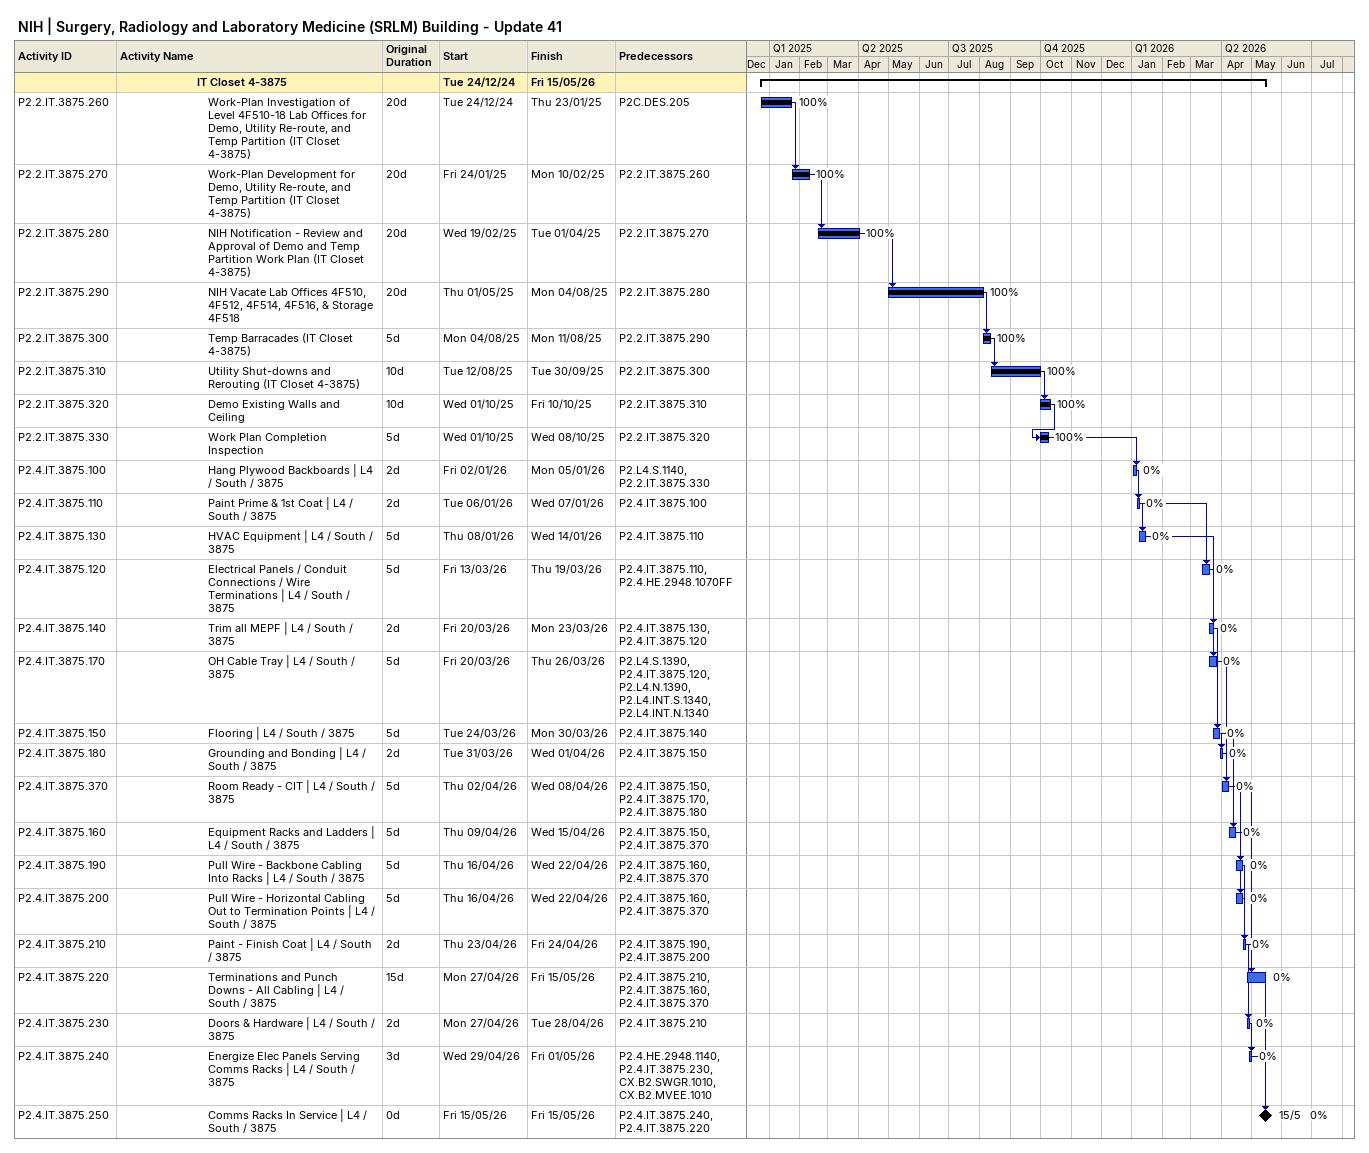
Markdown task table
NIH | Surgery, Radiology and Laboratory Medicine (SRLM) Building - Update 41

| ID | Level | Task | Original duration | Start | Finish | Predecessors | % complete |
|---|---|---|---|---|---|---|---|
|  | 8 | **IT Closet 4-3875** |  | 2024-12-24 | 2026-05-15 |  |  |
| P2.2.IT.3875.260 | 9 | Work-Plan Investigation of Level 4F510-18 Lab Offices for Demo, Utility Re-route, and Temp Partition (IT Closet 4-3875) | 20d | 2024-12-24 | 2025-01-23 | P2C.DES.205 | 100 |
| P2.2.IT.3875.270 | 9 | Work-Plan Development for Demo, Utility Re-route, and Temp Partition (IT Closet 4-3875) | 20d | 2025-01-24 | 2025-02-10 | P2.2.IT.3875.260 | 100 |
| P2.2.IT.3875.280 | 9 | NIH Notification - Review and Approval of Demo and Temp Partition Work Plan (IT Closet 4-3875) | 20d | 2025-02-19 | 2025-04-01 | P2.2.IT.3875.270 | 100 |
| P2.2.IT.3875.290 | 9 | NIH Vacate Lab Offices 4F510, 4F512, 4F514, 4F516, & Storage 4F518 | 20d | 2025-05-01 | 2025-08-04 | P2.2.IT.3875.280 | 100 |
| P2.2.IT.3875.300 | 9 | Temp Barracades (IT Closet 4-3875) | 5d | 2025-08-04 | 2025-08-11 | P2.2.IT.3875.290 | 100 |
| P2.2.IT.3875.310 | 9 | Utility Shut-downs and Rerouting (IT Closet 4-3875) | 10d | 2025-08-12 | 2025-09-30 | P2.2.IT.3875.300 | 100 |
| P2.2.IT.3875.320 | 9 | Demo Existing Walls and Ceiling | 10d | 2025-10-01 | 2025-10-10 | P2.2.IT.3875.310 | 100 |
| P2.2.IT.3875.330 | 9 | Work Plan Completion Inspection | 5d | 2025-10-01 | 2025-10-08 | P2.2.IT.3875.320 | 100 |
| P2.4.IT.3875.100 | 9 | Hang Plywood Backboards \| L4 / South / 3875 | 2d | 2026-01-02 | 2026-01-05 | P2.L4.S.1140, P2.2.IT.3875.330 | 0 |
| P2.4.IT.3875.110 | 9 | Paint Prime & 1st Coat \| L4 / South / 3875 | 2d | 2026-01-06 | 2026-01-07 | P2.4.IT.3875.100 | 0 |
| P2.4.IT.3875.130 | 9 | HVAC Equipment \| L4 / South / 3875 | 5d | 2026-01-08 | 2026-01-14 | P2.4.IT.3875.110 | 0 |
| P2.4.IT.3875.120 | 9 | Electrical Panels / Conduit Connections / Wire Terminations \| L4 / South / 3875 | 5d | 2026-03-13 | 2026-03-19 | P2.4.IT.3875.110, P2.4.HE.2948.1070FF | 0 |
| P2.4.IT.3875.140 | 9 | Trim all MEPF \| L4 / South / 3875 | 2d | 2026-03-20 | 2026-03-23 | P2.4.IT.3875.130, P2.4.IT.3875.120 | 0 |
| P2.4.IT.3875.170 | 9 | OH Cable Tray \| L4 / South / 3875 | 5d | 2026-03-20 | 2026-03-26 | P2.L4.S.1390, P2.4.IT.3875.120, P2.L4.N.1390, P2.L4.INT.S.1340, P2.L4.INT.N.1340 | 0 |
| P2.4.IT.3875.150 | 9 | Flooring \| L4 / South / 3875 | 5d | 2026-03-24 | 2026-03-30 | P2.4.IT.3875.140 | 0 |
| P2.4.IT.3875.180 | 9 | Grounding and Bonding \| L4 / South / 3875 | 2d | 2026-03-31 | 2026-04-01 | P2.4.IT.3875.150 | 0 |
| P2.4.IT.3875.370 | 9 | Room Ready - CIT \| L4 / South / 3875 | 5d | 2026-04-02 | 2026-04-08 | P2.4.IT.3875.150, P2.4.IT.3875.170, P2.4.IT.3875.180 | 0 |
| P2.4.IT.3875.160 | 9 | Equipment Racks and Ladders \| L4 / South / 3875 | 5d | 2026-04-09 | 2026-04-15 | P2.4.IT.3875.150, P2.4.IT.3875.370 | 0 |
| P2.4.IT.3875.190 | 9 | Pull Wire - Backbone Cabling Into Racks \| L4 / South / 3875 | 5d | 2026-04-16 | 2026-04-22 | P2.4.IT.3875.160, P2.4.IT.3875.370 | 0 |
| P2.4.IT.3875.200 | 9 | Pull Wire - Horizontal Cabling Out to Termination Points \| L4 / South / 3875 | 5d | 2026-04-16 | 2026-04-22 | P2.4.IT.3875.160, P2.4.IT.3875.370 | 0 |
| P2.4.IT.3875.210 | 9 | Paint - Finish Coat \| L4 / South / 3875 | 2d | 2026-04-23 | 2026-04-24 | P2.4.IT.3875.190, P2.4.IT.3875.200 | 0 |
| P2.4.IT.3875.220 | 9 | Terminations and Punch Downs - All Cabling \| L4 / South / 3875 | 15d | 2026-04-27 | 2026-05-15 | P2.4.IT.3875.210, P2.4.IT.3875.160, P2.4.IT.3875.370 | 0 |
| P2.4.IT.3875.230 | 9 | Doors & Hardware \| L4 / South / 3875 | 2d | 2026-04-27 | 2026-04-28 | P2.4.IT.3875.210 | 0 |
| P2.4.IT.3875.240 | 9 | Energize Elec Panels Serving Comms Racks \| L4 / South / 3875 | 3d | 2026-04-29 | 2026-05-01 | P2.4.HE.2948.1140, P2.4.IT.3875.230, CX.B2.SWGR.1010, CX.B2.MVEE.1010 | 0 |
| P2.4.IT.3875.250 | 9 | Comms Racks In Service \| L4 / South / 3875 | 0d | 2026-05-15 | 2026-05-15 | P2.4.IT.3875.240, P2.4.IT.3875.220 | 0 |
